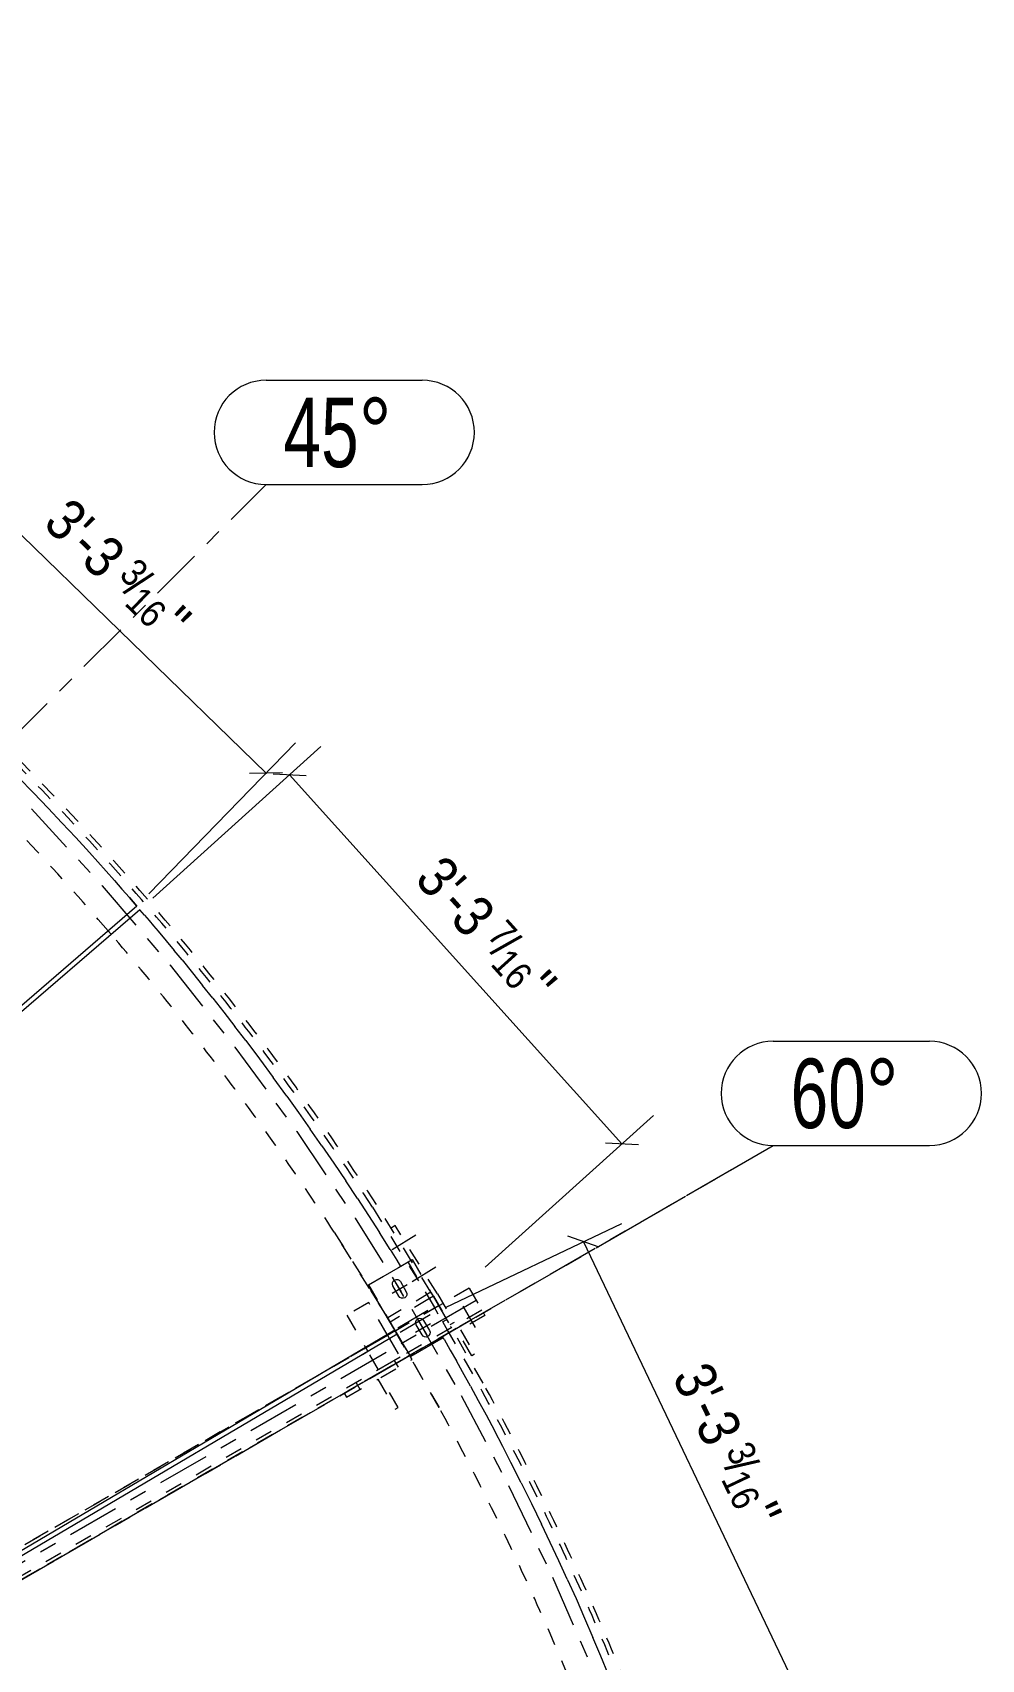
# Model space of a CAD drawing. Header units: millimetres. Extents: x -16923 to 12967, y -5402 to 13813.
# Drawn here: x 4079 to 5992, y 2181 to 5461 of the extents above; entities that cross this region are included whole.
import ezdxf

# ---------------------------------------------------------------- set-up
doc = ezdxf.new("R2010")
doc.units = ezdxf.units.MM
doc.header["$LTSCALE"] = 35
for name, pattern in [('XKITLINE00', [0]), ('XKITLINE01', [4, 1, -1, 1, -1]), ('XKITLINE02', [4, 2, -2]), ('XKITLINE03', [6, 3, -1, 1, -1])]:
    doc.linetypes.add(name, pattern=pattern)
for name, color, linetype, lineweight in [('Bolt', 3, 'Continuous', 0), ('Dimension', 7, 'Continuous', 0), ('Graphic object', 3, 'Continuous', 0), ('Grid', 1, 'Continuous', 0), ('Part', 2, 'Continuous', 0)]:
    doc.layers.add(name, color=color, linetype=linetype, lineweight=lineweight)
doc.styles.add('ARIAL', font='arial.ttf')
doc.styles.add('ARIAL_NARROW', font='ARIALN.TTF')

msp = doc.modelspace()

# ---------------------------------------------------------------- linework, layer by layer
at = {"layer": 'Bolt', "color": 8, "linetype": 'XKITLINE00', "lineweight": 0}
for p, q in [((4804.266207, 3007.503094), (4851.427764, 3036.879599)), ((4844.553982, 2942.824391), (4891.71554, 2972.200895)), ((4803.884648, 2919.276475), (4834.123401, 2936.75141)), ((4804.390575, 2937.179387), (4804.61199, 2940.578955)), ((4805.486972, 2933.953875), (4804.390575, 2937.179387)), ((4804.61199, 2940.578955), (4806.11751, 2943.635014)), ((4817.401701, 2913.336543), (4805.486972, 2933.953875)), ((4806.11751, 2943.635014), (4808.677927, 2945.882297)), ((4808.677927, 2945.882297), (4811.903439, 2946.978694)), ((4827.741492, 2912.894566), (4810.266557, 2943.13332)), ((4811.903439, 2946.978694), (4815.303007, 2946.75728)), ((4815.303007, 2946.75728), (4818.359065, 2945.251759)), ((4818.359065, 2945.251759), (4820.606349, 2942.691343)), ((4820.606349, 2942.691343), (4832.521078, 2922.07401)), ((4832.521078, 2922.07401), (4833.617474, 2918.848498)), ((4819.648984, 2910.776127), (4817.401701, 2913.336543)), ((4822.705043, 2909.270606), (4819.648984, 2910.776127)), ((4826.104611, 2909.049192), (4822.705043, 2909.270606)), ((4829.330123, 2910.145588), (4826.104611, 2909.049192)), ((4831.890539, 2912.392872), (4829.330123, 2910.145588)), ((4833.39606, 2915.44893), (4831.890539, 2912.392872)), ((4833.617474, 2918.848498), (4833.39606, 2915.44893)), ((4971.814586, 2850.314532), (4947.208336, 2892.933806)), ((4850.683674, 2841.003131), (4880.929611, 2858.465631)), ((4851.196963, 2858.905834), (4851.419775, 2862.30531)), ((4852.292033, 2855.679871), (4851.196963, 2858.905834)), ((4851.419775, 2862.30531), (4852.926552, 2865.360749)), ((4864.198283, 2835.057641), (4852.292033, 2855.679871)), ((4852.926552, 2865.360749), (4855.487892, 2867.60698)), ((4855.487892, 2867.60698), (4858.713855, 2868.70205)), ((4874.537892, 2834.611412), (4857.075393, 2864.857349)), ((4858.713855, 2868.70205), (4862.113332, 2868.479238)), ((4862.113332, 2868.479238), (4865.168771, 2866.972461)), ((4865.168771, 2866.972461), (4867.415002, 2864.411121)), ((4867.415002, 2864.411121), (4879.321252, 2843.788891)), ((4866.444514, 2832.496301), (4864.198283, 2835.057641)), ((4869.499953, 2830.989523), (4866.444514, 2832.496301)), ((4872.89943, 2830.766711), (4869.499953, 2830.989523)), ((4876.125392, 2831.861782), (4872.89943, 2830.766711)), ((4878.686732, 2834.108012), (4876.125392, 2831.861782)), ((4880.19351, 2837.163451), (4878.686732, 2834.108012)), ((4879.321252, 2843.788891), (4880.416322, 2840.562928)), ((4880.416322, 2840.562928), (4880.19351, 2837.163451))]:
    msp.add_line(p, q, dxfattribs=at)
at = {"layer": 'Bolt', "color": 8, "linetype": 'XKITLINE02', "lineweight": 0}
for p, q in [((4816.615719, 2769.87586), (4808.678219, 2783.624014)), ((4739.62606, 2725.425859), (4731.68856, 2739.174013))]:
    msp.add_line(p, q, dxfattribs=at)
at = {"layer": 'Dimension', "color": 7, "linetype": 'XKITLINE00', "lineweight": 0}
for p, q in [((3836.304114, 4661.239272), (4549.820775, 3967.765947)), ((4313.517857, 3724.633208), (4609.360468, 4029.026505)), ((4321.460535, 3715.844554), (4660.43041, 4021.299705)), ((4583.154893, 3968.240809), (4516.486657, 3967.291084)), ((4630.26087, 3962.380847), (4563.675857, 3965.843745)), ((4596.968364, 3964.112296), (5267.193723, 3220.349406)), ((4991.685894, 2972.081664), (5330.655769, 3277.536815)), ((5300.486229, 3218.617957), (5233.901216, 3222.080855)), ((4911.468983, 2890.533966), (5267.048453, 3059.894138)), ((5221.341681, 3012.01383), (5158.50344, 3034.305332)), ((5189.92256, 3023.159581), (5617.776409, 2124.860749))]:
    msp.add_line(p, q, dxfattribs=at)
at = {"layer": 'Dimension', "color": 3}
for p in [(4549.820775, 3967.765947), (4596.968364, 3964.112296), (5267.193723, 3220.349406), (5189.92256, 3023.159581)]:
    msp.add_point(p, dxfattribs=at)
at = {"layer": 'Graphic object', "color": 3, "linetype": 'XKITLINE02', "lineweight": 0}
for p, q in [((4880.342524, 2875.711518), (4744.156153, 2795.359635)), ((4875.963635, 2884.317486), (4745.838324, 2807.391688))]:
    msp.add_line(p, q, dxfattribs=at)
at = {"layer": 'Grid', "color": 1, "linetype": 'XKITLINE00', "lineweight": 0}
for p, q in [((4549.843228, 4759.843228), (4864.706509, 4759.843228)), ((4549.843228, 4549.843228), (4864.706509, 4549.843228)), ((5572.39716, 3427.224999), (5887.260441, 3427.224999)), ((5572.39716, 3217.224999), (5887.260441, 3217.224999))]:
    msp.add_line(p, q, dxfattribs=at)
at = {"layer": 'Grid', "color": 1, "linetype": 'XKITLINE03', "lineweight": 0}
for p, q in [((-123.743687, -123.743687), (4549.843228, 4549.843228)), ((-151.554446, -87.5), (5572.39716, 3217.224999)), ((-786.267795, -453.93558), (5492.504202, 3170.984611))]:
    msp.add_line(p, q, dxfattribs=at)
at = {"layer": 'Grid', "color": 1, "linetype": 'XKITLINE00', "lineweight": 0}
for centre, start, end in [((4549.843228, 4654.843228), 90, 270), ((4864.706509, 4654.843228), 270, 90), ((5572.39716, 3322.224999), 90, 270), ((5887.260441, 3322.224999), 270, 90)]:
    msp.add_arc(centre, 105, start, end, dxfattribs=at)
at = {"layer": 'Part', "color": 2, "linetype": 'XKITLINE00', "lineweight": 0}
for p, q in [((4050.791126, 3959.069387), (4080.539252, 3928.401561)), ((4110.055204, 3897.510217), (4080.539252, 3928.401561)), ((4110.055204, 3897.510217), (4138.054467, 3867.770045)), ((4138.054467, 3867.770045), (4165.838538, 3837.828735)), ((4193.405969, 3807.687844), (4165.838538, 3837.828735)), ((4193.405969, 3807.687844), (4210.38516, 3788.9045)), ((4210.38516, 3788.9045), (4227.280218, 3770.045445)), ((4244.090805, 3751.111056), (4227.280218, 3770.045445)), ((4244.090805, 3751.111056), (4259.171159, 3733.979393)), ((4259.171159, 3733.979393), (4274.182357, 3716.7871)), ((4289.124154, 3699.534458), (4274.182357, 3716.7871)), ((4274.182357, 3716.7871), (4289.183059, 3699.58518)), ((4289.183059, 3699.58518), (2363.784452, 2041.669513)), ((4295.268231, 3692.28118), (2370.169163, 2034.614465)), ((4289.183059, 3699.58518), (4289.124154, 3699.534458)), ((4304.508971, 3681.551362), (4295.268231, 3692.28118)), ((4304.508971, 3681.551362), (4313.730865, 3670.805317)), ((4313.730865, 3670.805317), (4322.906358, 3660.019625)), ((4322.906358, 3660.019625), (4332.03528, 3649.194487)), ((4332.03528, 3649.194487), (4348.213732, 3629.901852)), ((4348.213732, 3629.901852), (4364.30627, 3610.537495)), ((4380.312575, 3591.101799), (4364.30627, 3610.537495)), ((4380.312575, 3591.101799), (4401.142501, 3565.542766)), ((4401.142501, 3565.542766), (4421.823288, 3539.862909)), ((4442.354236, 3514.063099), (4421.823288, 3539.862909)), ((4442.354236, 3514.063099), (4464.651657, 3485.690215)), ((4464.651657, 3485.690215), (4486.767869, 3457.175856)), ((4508.701976, 3428.52118), (4486.767869, 3457.175856)), ((4508.701976, 3428.52118), (4536.614934, 3391.500568)), ((4536.614934, 3391.500568), (4564.223922, 3354.252714)), ((4591.527091, 3316.780114), (4564.223922, 3354.252714)), ((4591.527091, 3316.780114), (4615.355318, 3283.541797)), ((4615.355318, 3283.541797), (4638.942937, 3250.132304)), ((4662.28872, 3216.553374), (4638.942937, 3250.132304)), ((4662.28872, 3216.553374), (4686.418624, 3181.294131)), ((4686.418624, 3181.294131), (4710.28188, 3145.853877)), ((4733.87713, 3110.234631), (4710.28188, 3145.853877)), ((4733.87713, 3110.234631), (4756.182882, 3076.016361)), ((4756.182882, 3076.016361), (4778.241296, 3041.638126)), ((4800.051223, 3007.101716), (4778.241296, 3041.638126)), ((4800.051223, 3007.101716), (4813.445576, 2985.614551)), ((4813.445576, 2985.614551), (4821.092209, 2973.224828)), ((4755.466186, 2935.29024), (4821.092209, 2973.224828)), ((4809.473292, 2844.960828), (4755.466186, 2935.29024)), ((4809.473292, 2844.960828), (2753.600524, 1631.204098)), ((4814.351333, 2836.802079), (2758.577155, 1623.096135)), ((4841.371848, 2791.609006), (4814.351333, 2836.802079)), ((4906.926354, 2829.492865), (4841.371848, 2791.609006)), ((4908.504741, 2826.61331), (4906.864868, 2829.457413)), ((4908.504741, 2826.61331), (4906.926354, 2829.492865)), ((4908.504741, 2826.61331), (4921.020987, 2804.766304)), ((4921.020987, 2804.766304), (4933.44, 2782.863879)), ((4945.761535, 2760.906469), (4933.44, 2782.863879)), ((4961.749229, 2732.069971), (4945.761535, 2760.906469)), ((4961.749229, 2732.069971), (4977.568788, 2703.140892)), ((4977.568788, 2703.140892), (4993.219674, 2674.120214)), ((4993.219674, 2674.120214), (5010.154755, 2642.254895)), ((5026.886487, 2610.282334), (5010.154755, 2642.254895)), ((5043.414191, 2578.203829), (5026.886487, 2610.282334)), ((5064.34899, 2536.834842), (5043.414191, 2578.203829)), ((5064.34899, 2536.834842), (5084.944461, 2495.295879)), ((5084.944461, 2495.295879), (5105.199222, 2453.589723)), ((5122.781617, 2416.665077), (5105.199222, 2453.589723)), ((5140.096952, 2379.614446), (5122.781617, 2416.665077)), ((5157.144324, 2342.439762), (5140.096952, 2379.614446)), ((5157.144324, 2342.439762), (5174.66668, 2303.472679)), ((5174.66668, 2303.472679), (5191.894608, 2264.374532)), ((5191.894608, 2264.374532), (5208.827127, 2225.147547)), ((5224.737889, 2187.527284), (5208.827127, 2225.147547)), ((5240.376947, 2149.793261), (5224.737889, 2187.527284))]:
    msp.add_line(p, q, dxfattribs=at)
at = {"layer": 'Part', "color": 8, "linetype": 'XKITLINE03', "lineweight": 0}
for p, q in [((4076.371716, 3896.070866), (4219.198975, 3740.92535)), ((4219.198975, 3740.92535), (4356.125123, 3580.54771)), ((4356.125123, 3580.54771), (4486.958644, 3415.16226)), ((4486.958644, 3415.16226), (4611.516547, 3245.00032)), ((4611.516547, 3245.00032), (4729.624617, 3070.299887)), ((4729.624617, 3070.299887), (4838.60131, 2895.345142)), ((4973.542512, 2904.471676), (2658.353498, 1567.796676)), ((4843.486449, 2887.169809), (4943.091687, 2713.283996)), ((4943.091687, 2713.283996), (5038.522121, 2531.671447)), ((5038.522121, 2531.671447), (5127.282804, 2346.707595)), ((5127.282804, 2346.707595), (5209.256238, 2158.637284))]:
    msp.add_line(p, q, dxfattribs=at)
at = {"layer": 'Part', "color": 8, "linetype": 'XKITLINE01', "lineweight": 0}
for p, q in [((4764.244818, 3092.77359), (4874.03619, 2916.510933)), ((4882.21347, 2921.395347), (4772.234095, 3097.95983)), ((4809.742494, 3055.758243), (4801.652164, 3050.731099)), ((4882.071204, 2921.310369), (4801.652164, 3050.731099)), ((4895.266644, 2918.121709), (4809.742494, 3055.758243)), ((4794.989151, 2869.294938), (4687.01514, 3042.639945)), ((4687.01514, 3042.639945), (4793.36943, 2871.895291)), ((4756.105813, 2936.388406), (4844.09745, 2987.182419)), ((4844.09745, 2987.182419), (4882.796802, 2920.142643)), ((4835.848234, 2982.42048), (4915.071917, 2845.179475)), ((4959.255012, 2929.218352), (2645.868234, 1593.583873)), ((4756.105813, 2936.388406), (4809.033231, 2844.701023)), ((4882.21347, 2921.395347), (4794.989151, 2869.294938)), ((4887.09843, 2913.219907), (4882.071204, 2921.310369)), ((4882.796802, 2920.142643), (4886.871325, 2913.084253)), ((4959.255012, 2929.218352), (4906.486043, 2898.752173)), ((4959.255012, 2929.218352), (4987.830012, 2879.725)), ((4756.778811, 2900.306844), (4712.784721, 2874.906844)), ((4794.005265, 2835.828735), (4756.778811, 2900.306844)), ((4878.921409, 2908.335648), (4799.874191, 2861.119546)), ((4897.921626, 2893.941562), (4810.13369, 2843.209029)), ((4898.144802, 2893.936356), (4810.170672, 2843.144468)), ((4887.098707, 2913.220072), (4878.921409, 2908.335648)), ((4878.921409, 2908.335648), (4979.274227, 2733.144746)), ((4886.871325, 2913.084253), (4923.318851, 2849.945367)), ((4887.132106, 2913.161766), (4887.09843, 2913.219907)), ((4887.09843, 2913.219907), (4887.132106, 2913.161766)), ((4987.624044, 2737.727996), (4887.098707, 2913.220072)), ((4887.132106, 2913.161766), (4920.517139, 2855.524754)), ((4895.266644, 2918.121709), (4928.759317, 2860.298864)), ((4898.237142, 2893.989669), (4898.144802, 2893.936356)), ((4906.486043, 2898.752173), (4898.237142, 2893.989669)), ((4984.655012, 2885.224261), (2669.465998, 1548.549262)), ((4712.784721, 2874.906844), (4750.258095, 2810.001056)), ((4793.36943, 2871.895291), (4794.989151, 2869.294938)), ((4799.874191, 2861.119546), (4801.29179, 2858.644774)), ((4898.559329, 2688.839995), (4801.29179, 2858.644774)), ((4801.29179, 2858.644774), (4809.216924, 2844.809472)), ((4905.690028, 2861.431937), (4913.936962, 2866.197829)), ((4928.759317, 2860.298864), (4920.517139, 2855.524754)), ((4987.830012, 2879.725), (4932.837399, 2847.975)), ((4932.837399, 2847.975), (4987.830012, 2879.725)), ((4991.005012, 2874.225739), (4941.51166, 2845.650739)), ((4987.830012, 2879.725), (4991.005012, 2874.225739)), ((4926.551301, 2844.34572), (2772.367931, 1600.627372)), ((4794.878811, 2834.315708), (4750.884721, 2808.915708)), ((4794.005265, 2835.828735), (4798.758347, 2827.596155)), ((4810.170672, 2843.144468), (4794.878811, 2834.315708)), ((4798.758347, 2827.596155), (4820.278811, 2790.321618)), ((4809.033231, 2844.701023), (4809.954332, 2843.105379)), ((4809.216924, 2844.809472), (4813.942111, 2836.560479)), ((4809.954332, 2843.105379), (4810.13369, 2843.209029)), ((4813.942111, 2836.560479), (4898.559329, 2688.839995)), ((4915.071917, 2845.179475), (4923.318851, 2849.945367)), ((4932.837399, 2847.975), (4926.551301, 2844.34572)), ((4964.587399, 2792.982387), (4932.837399, 2847.975)), ((4941.51166, 2845.650739), (4970.08666, 2796.157387)), ((4750.884721, 2808.915708), (4639.238191, 2744.456554)), ((4839.349956, 2794), (4707.367685, 2717.8)), ((4750.258095, 2810.001056), (4755.011245, 2801.768359)), ((4776.284721, 2764.921618), (4755.011245, 2801.768359)), ((4820.278811, 2790.321618), (4776.284721, 2764.921618)), ((4844.112456, 2785.751108), (4839.349956, 2794)), ((4970.08666, 2796.157387), (4964.587399, 2792.982387)), ((4780.870951, 2749.238608), (4844.112456, 2785.751108)), ((4639.238191, 2744.456554), (2742.461636, 1649.3521)), ((4712.130185, 2709.551108), (4775.37169, 2746.063608)), ((4775.37169, 2746.063608), (4810.29669, 2685.571733)), ((4815.795951, 2688.746733), (4780.870951, 2749.238608)), ((4707.367685, 2717.8), (4712.130185, 2709.551108)), ((4810.29669, 2685.571733), (4815.795951, 2688.746733))]:
    msp.add_line(p, q, dxfattribs=at)
for centre, radius, start, end in [((0.092564, 0.124171), 5679.931965, 32.98961762, 73.704975023), ((0.092564, 0.124171), 5689.456965, 32.98961762, 73.704975023), ((0.092564, 0.124171), 5587.856965, 40.779351673, 50.856135194), ((0.092564, 0.124172), 5587.856965, 40.681867968, 40.779351673), ((0.092564, 0.124171), 5587.856965, 32.98961762, 40.681867968), ((0.000555, 0.000253), 5680.074393, 12.084729249, 28.762570516), ((0.000555, 0.000253), 5689.599393, 12.084729249, 28.762570516), ((0.000555, 0.000253), 5587.999393, 20.431718968, 28.762570516)]:
    msp.add_arc(centre, radius, start, end, dxfattribs=at)

# ---------------------------------------------------------------- texts
at = {"layer": 'Dimension', "color": 3, "style": 'ARIAL', "width": 0.85}
for s, height, rotation, p in [("3'-3", 83.3437467, -44.18650516, (4097.681249, 4468.221101)), ('3', 55.562499, -44.18650516, (4251.305049, 4365.401603)), ('/', 66.674999, -44.18650516, (4260.380106, 4333.337037)), ('16', 55.5624992, -44.18650516, (4262.052457, 4308.46723)), ('"', 83.343747, -44.18650516, (4321.157378, 4251.022621)), ("3'-3", 83.3437467, -47.979485764, (4847.078294, 3751.922678)), ('7', 55.562499, -47.979485764, (4993.563356, 3639.165206)), ('/', 66.674999, -47.979485764, (5000.497251, 3606.570511)), ('16', 55.5624992, -47.979485764, (5000.520636, 3581.64455)), ('"', 83.343747, -47.979485764, (5055.695733, 3520.415608)), ("3'-3", 83.3437467, -64.532236466, (5367.871457, 2751.302377)), ('3', 55.562499, -64.532236466, (5476.156293, 2601.480766)), ('16', 55.5624992, -64.532236466, (5466.43575, 2544.362112)), ('/', 66.674999, -64.532236466, (5473.515518, 2568.261504)), ('"', 83.343747, -64.532236466, (5501.877691, 2469.950126))]:
    msp.add_text(s, height=height, rotation=rotation, dxfattribs=at).set_placement(p)
at = {"layer": 'Grid', "color": 3, "style": 'ARIAL_NARROW', "width": 0.85}
for s, p in [('45°', (4584.843228, 4584.843228)), ('60°', (5607.39716, 3252.224999))]:
    msp.add_text(s, height=140, dxfattribs=at).set_placement(p)

doc.saveas('drawing.dxf')
